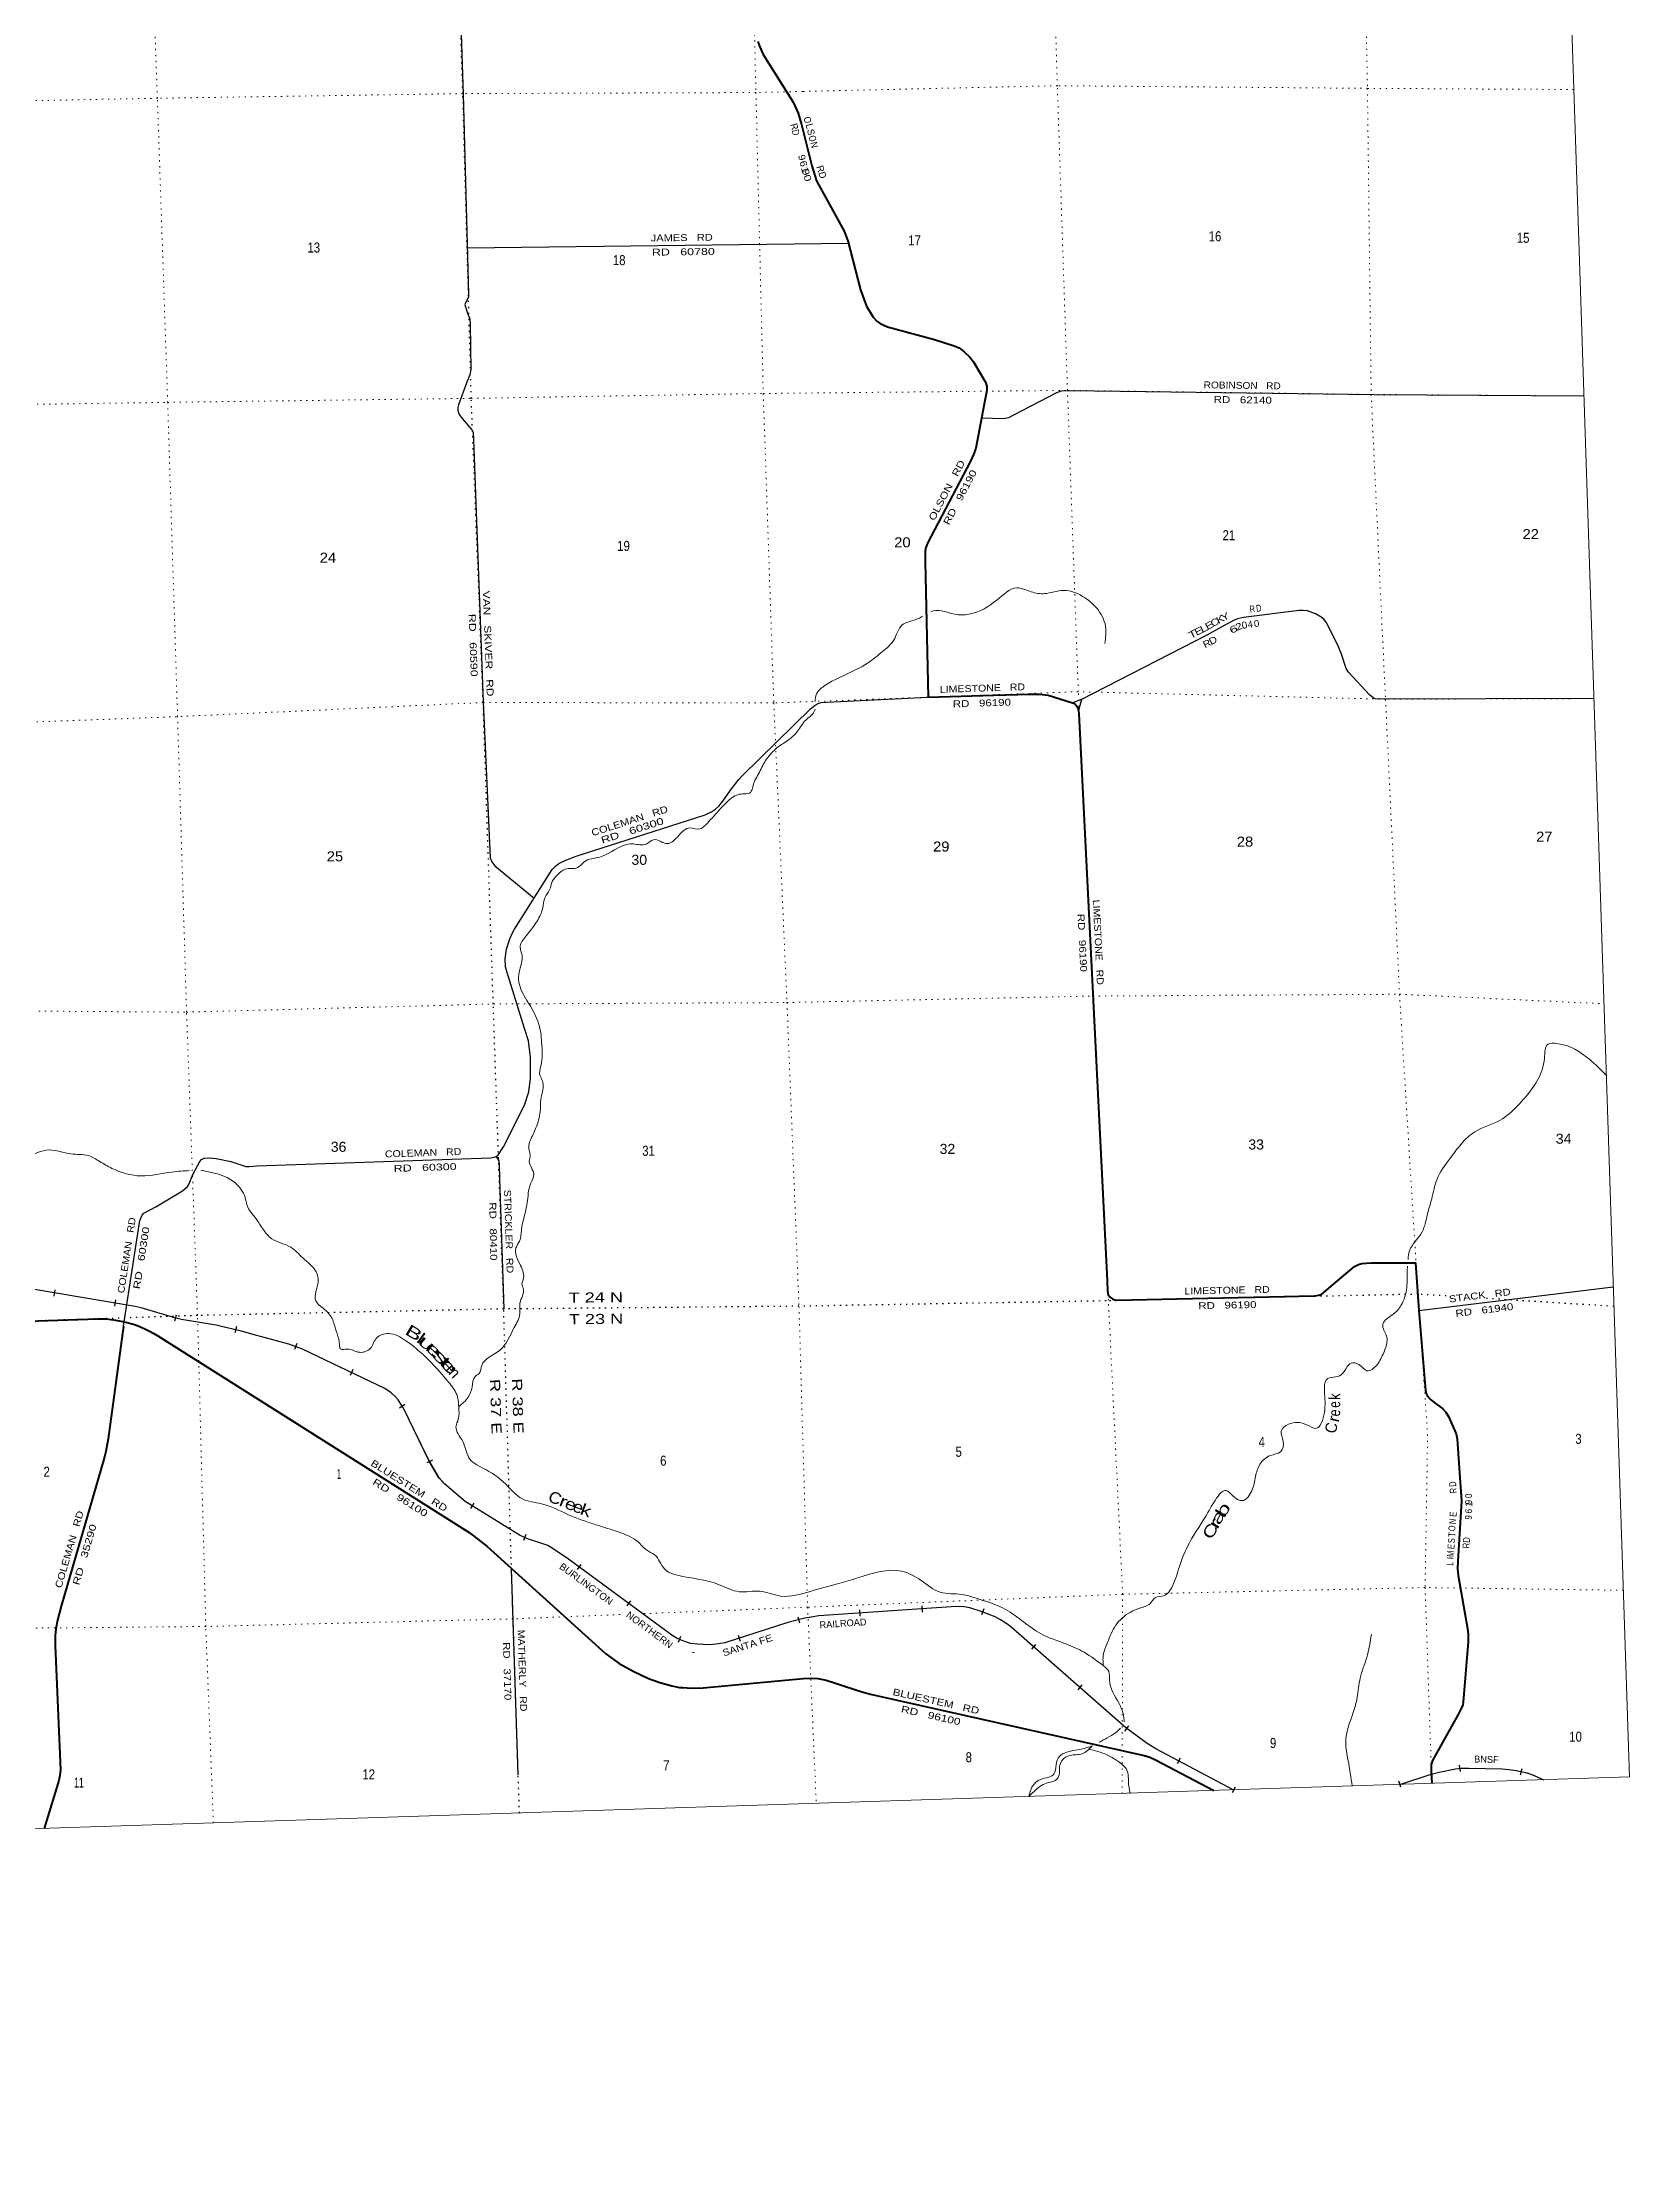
# Model space of a CAD drawing. Header units: feet. Extents: x 493183 to 745759, y 5472 to 195788.
# Drawn here: x 718104 to 745759, y 5472 to 42535 of the extents above; entities that cross this region are included whole.
import ezdxf
from ezdxf.enums import TextEntityAlignment as Align

# ---------------------------------------------------------------- set-up
doc = ezdxf.new("R2010")
doc.units = ezdxf.units.FT
doc.header["$LTSCALE"] = 70
doc.linetypes.add('DOTTED', pattern=[1.5, 0.3, -1.2])
for name, color, linetype, lineweight in [('26', 7, 'Continuous', 40), ('27', 7, 'Continuous', 13), ('29', 7, 'Continuous', 25), ('34', 7, 'Continuous', 25), ('39', 7, 'Continuous', 13), ('4', 7, 'Continuous', 13), ('6', 7, 'DOTTED', 25), ('7', 7, 'DOTTED', 13)]:
    doc.layers.add(name, color=color, linetype=linetype, lineweight=lineweight)
doc.layers.add('30', color=7, linetype='Continuous')
doc.layers.add('41', color=7, linetype='Continuous')

msp = doc.modelspace()

# ---------------------------------------------------------------- linework, layer by layer
at = {"layer": '26'}
for points in [[(730566.69, 42556), (730597.53, 42471.4), (730664.89, 42327.41), (731183.94, 41495.84), (731272.83, 41305.24), (731331.8, 41105.59), (731508.59, 40387.69), (731591.69, 40128.36), (732074.02, 39249.21), (732136.08, 39077.88), (732359.59, 38226.46), (732465.62, 37943.69), (732580.88, 37747.92), (732644.84, 37681.2), (732700.48, 37636.67), (732828.25, 37578.69), (733645.46, 37359.78), (733991.61, 37250.27), (734080.19, 37213.6), (734163.64, 37146.79), (734261.98, 37055.6), (734330.54, 36974.22), (734406.28, 36834.58), (734538.3, 36619.2), (734558.64, 36540.02), (734558.64, 36470.43), (734533.77, 36328.74), (734370.69, 35468.56), (734336.1, 35368.21), (734275.54, 35237.6), (733524.55, 33813.64), (733496.04, 33734.36), (733486.93, 33671.28), (733484.98, 33485.74), (733537.12, 31125.91)], [(733537.12, 31125.91), (734679.3, 31162.15), (735307.13, 31181.48), (735471.34, 31181.48), (735630.71, 31162.15), (736052.45, 31026.47), (736085.78, 31015), (736102.47, 31001.08), (736124.73, 30976.03), (736149.76, 30920.37), (736165.23, 30844.73), (736654.62, 20955.79)], [(736654.62, 20955.79), (736662.07, 20774.36), (736676.96, 20712.37), (736707.79, 20671.04), (736757.63, 20637.21), (736812.16, 20622.07), (740269.36, 20696.13), (740346.01, 20705.41), (740399.33, 20726.64), (740440.58, 20758.29), (740595.43, 20890.38), (740969.84, 21207.18), (741035.86, 21239.82), (741097.13, 21257.76), (741259.9, 21271.21), (742032.2, 21270.85), (742086.12, 20438.98)], [(714406, 20485.29), (715580.74, 20202.6), (715652.3, 20196.24), (715736.81, 20191.41), (715961.36, 20191.41), (716127.96, 20196.24), (719060.36, 20295.3)], [(742086.12, 20438.98), (742205.93, 19045.28), (742216.62, 18992.16), (742233.31, 18958.76), (742247.69, 18939.81), (742291.72, 18891.96), (742351.64, 18842.45), (742504.5, 18728.56), (742558.77, 18669.29), (742605.69, 18592.8), (742736.79, 18293.53), (742757.57, 18202.69), (742776.07, 17947.27), (742806.88, 17440.25), (742831.52, 17120.52), (742765.32, 16072.02), (742761.82, 15936.01), (742773.48, 15824.32), (742936.91, 14900.35), (742945.41, 14796.21), (742946.49, 14670.84), (742862.45, 13613.68), (742853.62, 13570.13), (742834.15, 13514.46), (742774.81, 13399.1), (742392.42, 12713.1), (742329.28, 12597.33), (742313.98, 12563.93), (742303.86, 12526.72), (742305.69, 12409.85), (742314.74, 12197.41)], [(719516.4, 20168.73), (719246.4, 18202.7), (719206.7, 17980.05), (719180.38, 17864.78), (718426.82, 15289.35), (718366.17, 15045.42), (718338.08, 14892.87), (718326.05, 14768.42), (718323.65, 14598.8), (718414.8, 12434.08), (718408.29, 12339.62), (718389.6, 12249.37), (718131.37, 11415.42)], [(719060.36, 20295.3), (719075.25, 20294.5), (719212.47, 20292.88), (719342.86, 20278.39), (719502.21, 20249.4), (719644.67, 20215.58), (719707.45, 20193.84), (719808.86, 20157.6), (719912.68, 20109.28), (719970.63, 20080.29), (720041.06, 20041.71), (720115.43, 19997.37), (725539.27, 16572.62), (725845.39, 16332.76), (727918.07, 14457.9), (728152.45, 14287.53), (728395.58, 14153.15), (728664.28, 14025.89), (728859, 13959.09), (729070.41, 13897.86), (729203.93, 13872.81), (729259.56, 13870.02), (729415.33, 13858.89), (729613.97, 13866.86), (731359.59, 14029.45), (731496.04, 14034.25), (731612.87, 14028.68), (731757.51, 14000.85), (731922.45, 13947.27), (732366.54, 13800.68), (732530.82, 13755.91), (732659.16, 13725.69), (737301.64, 12683.79), (737398.76, 12656.47), (737497.59, 12607.61), (738518.81, 12072.95)]]:
    msp.add_lwpolyline(points, dxfattribs=at)
at = {"layer": '29'}
for p, q in [((725506.42, 38959.57), (732149.38, 39041.16)), ((736209.47, 31084.6), (736160.08, 30897.41)), ((742086.12, 20438.98), (745477.03, 20855.01)), ((726393.65, 12347.49), (726279.27, 15940.29))]:
    msp.add_line(p, q, dxfattribs=at)
for points in [[(725258.87, 46904.65), (725431.42, 41628.13), (725529.09, 38153.11), (725526.63, 38100.65), (725473.95, 37999.98), (725463.68, 37966.26), (725472.07, 37928.46), (725512.31, 37817.8), (725551.82, 37722.67), (725558.9, 37629.86), (725568.61, 36836.51), (725552.78, 36742.41), (725500.77, 36615.6), (725350.36, 36221.24), (725339.02, 36175.88), (725340.32, 36128.14), (725350.36, 36086.85), (725367.14, 36053.25), (725415.54, 35985.55), (725587.14, 35787.79), (725606.38, 35746.66), (725617.19, 35613.4), (725782.06, 31045.76), (725906.29, 28329.84), (725933.75, 28256.32), (725987.53, 28187.45), (726668.97, 27627.92)], [(734470.22, 35993.56), (734843.16, 35985.64), (734940.86, 36004.03), (735042.05, 36050.97), (735778.99, 36439.32), (735864.24, 36466.01), (735995.04, 36472.98), (741304.58, 36399.78), (744964.45, 36376.03)], [(745138.6, 31102.75), (741385.51, 31093.51), (741324.74, 31100.75), (741295.36, 31117.55), (741228.04, 31170.76), (740863.06, 31562.73), (740824.47, 31626.69), (740741.61, 31875.9), (740674.18, 32033.11), (740473.29, 32435.29), (740434.95, 32486.69), (740388.78, 32524.49), (740285.31, 32582.07), (740149.54, 32629.49), (740073.99, 32637.89), (740005.86, 32638.99), (739033.09, 32514), (738930.82, 32495.08), (738871.04, 32469.63), (738707.25, 32381.77), (738395.55, 32208.46), (736209.47, 31084.6), (736052.45, 31026.47)], [(719516.4, 20168.73), (719801.9, 22009.71), (719839.48, 22103.61), (719871.99, 22137.14), (720077.41, 22247.05), (720540.4, 22523.59), (720632.59, 22598.89), (720662.12, 22649.59), (720721.9, 22811.68), (720843.02, 23035.65), (720876.17, 23069.57), (720918.14, 23094.77), (721013.72, 23102.02), (721132.2, 23090.57), (721384.03, 23034.12), (721646.29, 22950.4), (721703.01, 22947.77), (721838.92, 22963.08), (725914.64, 23099.44), (725992.49, 23117.87), (726035.94, 23139.92), (726139.36, 23292.7), (726502.86, 24019.04), (726575.88, 24249.71), (726609.46, 24489.1), (726605.26, 24854.48), (726573.44, 25140.61), (726505.95, 25352.03), (726193.95, 26347.51), (726173.81, 26429.47), (726164.57, 26570.1), (726191.62, 26734.57), (726240.12, 26901.89), (726277.9, 26985.88), (726326.51, 27086.05), (726983.09, 28124.96), (727041.79, 28184.92), (727104.21, 28229.95), (727222.27, 28285.72), (727403.63, 28355.2), (729653.66, 29075.96), (729761.53, 29127.79), (729832.89, 29173.99), (729891.65, 29228.58), (729961.3, 29314.41), (730108.73, 29533.24), (730235.81, 29694.76), (730305.83, 29769.9), (731486.56, 30923.22), (731570.5, 30990.42), (731620.86, 31015.62), (731675.43, 31032.42), (731771.96, 31040.82), (733537.12, 31125.91)], [(726007.52, 23125.5), (726057.09, 23049.9), (726061.02, 22977.68), (726067.05, 22738.5), (726140.66, 20465.67)]]:
    msp.add_lwpolyline(points, dxfattribs=at)
at = {"layer": '34'}
for p, q in [((718318.22, 20801.24), (718299.88, 20692.16)), ((719376.02, 20626), (719357.68, 20516.92)), ((720430.78, 20361.5), (720405.77, 20253.75)), ((721483.82, 20158.76), (721457.36, 20051.36)), ((722533.24, 19863.27), (722497.64, 19758.55)), ((723511.53, 19409.99), (723464.05, 19310.09)), ((724418.16, 18799.35), (724325.44, 18739.05)), ((724899.03, 17834.05), (724799.67, 17785.45)), ((725617.38, 17083.66), (725559.17, 16989.61)), ((726529.02, 16535.54), (726484.38, 16434.34)), ((727483.5, 16013.99), (727418.02, 15924.84)), ((728349.16, 15381.3), (728283.67, 15292.16)), ((732341.81, 15223.6), (732349.42, 15113.25)), ((733425.21, 15295.67), (733432.82, 15185.32)), ((734505.98, 15238.78), (734466.32, 15135.52)), ((731268.52, 15103.34), (731295.99, 14996.2)), ((729221.12, 14759.82), (729180.02, 14657.13)), ((730227.43, 14784.91), (730261.17, 14679.57)), ((735410.14, 14622.3), (735337, 14539.32)), ((736216.24, 13915.3), (736143.1, 13832.32)), ((737026.28, 13199.64), (736960.92, 13110.4)), ((737928.99, 12640.67), (737877.41, 12542.82)), ((741776.3, 12130.9), (741741.7, 12235.96)), ((742813.4, 12405.85), (742799.5, 12515.58)), ((743862.63, 12349.97), (743886.71, 12457.92)), ((738888.26, 12131.99), (738836.67, 12034.14))]:
    msp.add_line(p, q, dxfattribs=at)
for points in [[(738863.77, 12083.18), (737505.52, 12799.25), (737351.52, 12893.79), (736980.21, 13165.7), (734973.92, 14933.99), (734871.69, 15005.33), (734799.3, 15048.78), (734702.81, 15101.89), (734478.3, 15188.13), (734263.54, 15261.27), (734162.28, 15275.73), (734025.36, 15282.32), (731631.43, 15117.28), (731499.21, 15096.97), (731388.19, 15077.65), (731091.48, 15001.59), (729996.34, 14650.82), (729842.72, 14623.44), (729726.7, 14613.77), (729515.81, 14623.38), (729398.04, 14637.95), (729282, 14676.65), (729161.16, 14725.01), (729070.32, 14780.54), (727267.3, 16105.06), (727004.77, 16285.77), (726908.31, 16343.69), (726839.86, 16367.16), (726570.34, 16454.79), (726429.13, 16517.07), (725468.99, 17111.29), (725108.34, 17417.81), (725012.39, 17523.02), (724850.08, 17803.92), (724393.94, 18736.45), (724300.08, 18880.78), (724247.03, 18943.49), (724179.53, 19006.21), (724068.97, 19081.71), (722631.99, 19764.66), (722525.8, 19808.13), (722398.1, 19851.54), (721753.44, 20027.15), (721569.71, 20078.69), (721246.84, 20158.21), (721129.11, 20184.97), (720523.03, 20284.03), (720409.58, 20310.37), (719825.12, 20486.98), (719715.99, 20510.81), (714377.17, 21408.65)], [(741758.18, 12182.41), (742302.85, 12361.77), (742441.01, 12394.45), (742726, 12452.45), (742821.47, 12464.54), (742960.3, 12466.66), (743540.3, 12450.48), (743654.72, 12442.79), (743783.98, 12423.45), (743973.63, 12381.15), (744067.89, 12348.5), (744269.55, 12263.93)]]:
    msp.add_lwpolyline(points, dxfattribs=at)
at = {"layer": '34', "lineweight": 13}
for points in [[(738864.28, 12084.15), (737506.06, 12800.21), (737352.13, 12894.7), (736980.9, 13166.56), (734974.6, 14934.86), (734872.29, 15006.25), (734799.85, 15049.73), (734703.27, 15102.89), (734478.67, 15189.16), (734263.8, 15262.34), (734162.38, 15276.83), (734025.35, 15283.42), (731631.31, 15118.37), (731499.03, 15098.06), (731387.96, 15078.73), (731091.18, 15002.65), (729996.07, 14651.89), (729842.58, 14624.53), (729726.68, 14614.87), (729515.9, 14624.48), (729398.28, 14639.03), (729282.38, 14677.68), (729161.65, 14726), (729070.93, 14781.45), (727267.94, 16105.96), (727005.37, 16286.7), (726908.78, 16344.69), (726840.21, 16368.2), (726570.73, 16455.82), (726429.64, 16518.05), (725469.64, 17112.18), (725109.11, 17418.6), (725013.28, 17523.67), (724851.05, 17804.44), (724394.9, 18736.99), (724300.96, 18881.44), (724247.83, 18944.25), (724180.22, 19007.07), (724069.52, 19082.67), (722632.43, 19765.67), (722526.19, 19809.16), (722398.42, 19852.59), (721753.73, 20028.21), (721569.99, 20079.75), (721247.09, 20159.28), (721129.32, 20186.05), (720523.24, 20285.11), (720409.86, 20311.43), (719825.4, 20488.05), (719716.2, 20511.89), (714377.35, 21409.73)], [(741758.52, 12181.37), (742303.15, 12360.71), (742441.25, 12393.38), (742726.18, 12451.36), (742821.55, 12463.44), (742960.29, 12465.56), (743540.25, 12449.38), (743654.6, 12441.7), (743783.78, 12422.37), (743973.33, 12380.09), (744067.5, 12347.47), (744269.12, 12262.92)]]:
    msp.add_lwpolyline(points, dxfattribs=at)
at = {"layer": '39'}
for points in [[(736616.54, 32062.07), (736628.43, 32362.68), (736476.96, 32676.9), (736272.83, 32856.66), (735894.98, 32987.27), (735566.5, 32931.82), (735334.22, 32963.68), (735080.84, 33031.23), (734732.53, 32818.03), (734278.25, 32579.74), (734027.08, 32566.74), (733622.9, 32630.11), (733582.52, 32615.74)], [(733439.19, 32537.69), (733364.93, 32498.02), (733086.3, 32385.51), (732934.68, 32117.3), (732744.77, 31924.62), (732478.78, 31717.74), (731721.06, 31317.88), (731591.94, 31183.31), (731568.87, 31052.47)], [(731568.61, 30917.12), (731545.13, 30865.14), (731405.09, 30729.85), (731259.61, 30533.24), (731128.42, 30400.63), (730931.83, 30266), (730686.87, 29991.38), (730566.32, 29764.35), (730503.27, 29641.68), (730423.84, 29456.09), (730303.48, 29442.68), (730197.46, 29419.59), (729992.48, 29262.77), (729740.44, 28987.75), (729634.78, 28878.01), (729565.62, 28831.76), (729384.05, 28848.9), (729190.48, 28716.58), (728989.08, 28575.97), (728749.78, 28643.91), (728623.08, 28567.85), (728397.66, 28569.67), (728225.35, 28542.73), (727818.33, 28342.02), (727541, 28255.75), (727426.97, 28157.87), (727212.38, 28131.77), (727076.34, 28029.26), (726986.93, 27913.92), (726940.58, 27769.55), (726865.53, 27644.54), (726816.86, 27437.63), (726704.68, 27198.73), (726531.96, 26966.22), (726426.72, 26767.82), (726460.57, 26633.73), (726410.31, 26338.11), (726405.05, 26162.63), (726544.57, 25844.04), (726753.2, 25426.61), (726802.01, 25113.57), (726787.17, 24700.02), (726775.83, 24526.39), (726797.09, 24484.66), (726825.82, 24390.74), (726789.09, 24115.64), (726776.72, 23905.7), (726702, 23621.49), (726603.46, 23399.09), (726576.44, 23283.47), (726602.3, 23147.15), (726587.19, 23037.9), (726665.74, 22814.36), (726609.89, 22649.58), (726550.68, 22313.4), (726450.98, 21839.05), (726416, 21646.63), (726354.75, 21532.08), (726433.56, 21225.92), (726478.65, 20975.25), (726458.24, 20912.21), (726485.29, 20806.15), (726423.32, 20570.66), (726422.47, 20381.2), (726324.31, 20144.7), (726067.64, 19744.61), (725758.96, 19480.12), (725714.4, 19343.86), (725645.41, 19291.56), (725588.2, 19102.56), (725522.51, 18929.44), (725356.01, 18763.6)], [(714709.39, 25269.95), (714915.44, 25201.58), (715140.22, 25002.24), (715452.52, 24619.92), (715578.27, 24363.43), (715725.44, 24206.28), (715892.35, 24136.33), (716221.2, 24105.13), (716576.02, 23933.58), (716860.72, 23677.46), (717134.6, 23302.14), (717266.5, 23261.45), (717488.65, 23158.78), (717643.44, 23090.51), (718016.96, 23191.54), (718220.95, 23237.5), (718597.15, 23167.3), (718905.77, 23139.58), (719099.71, 23038.14), (719314.31, 22917.11), (719821.01, 22784.03), (720356.37, 22853.27), (720667.16, 22877.96)], [(745355.94, 24543.76), (745067.1, 24813.25), (744493.99, 25093.63), (744341.39, 25081.34), (744277.69, 24835.72), (744161.05, 24465.71), (743801.59, 23998.28), (743506.38, 23756.33), (743063.17, 23554.62), (742827.57, 23340.51), (742621.55, 23074.83), (742405.67, 22728.27), (742312.49, 22383.09), (742237.39, 22112.97), (742147.02, 21812.2), (741926.73, 21479.62), (741900.8, 21328.85)], [(720861.31, 22884.16), (721449.89, 22673.96), (721634.22, 22409.01), (721668.24, 22268.88), (721808.8, 22059.15), (721943, 21861.34), (722100.61, 21690.37), (722428.63, 21542.26), (722638.96, 21356.63), (722870.99, 21113.16), (722905.89, 20940.81), (722866.68, 20609.21), (722992.97, 20479.7), (723148.73, 20302.63), (723219.08, 20084.91), (723274.75, 19888.95), (723298.11, 19770.7), (723412.89, 19767.83), (723625.72, 19711.25), (723816.98, 19781.03), (723928.64, 19965.5), (724133.92, 20037.69), (724437.16, 19913.08), (724781.05, 19626.35), (725160.53, 19215.66), (725307.12, 19006.1), (725349.02, 18872.23), (725356.01, 18763.6)], [(741890.19, 21209.81), (741887.08, 21164.14), (741877.75, 20843.44), (741777.72, 20528.3), (741635.18, 20369.18), (741462.59, 20205.19), (741464.58, 20132.69), (741526.69, 19995.36), (741464.86, 19681.27), (741337.89, 19468.16), (741205.27, 19387.91), (741043.34, 19496.28), (740909.75, 19524.83), (740734.3, 19318.44), (740480.98, 19236.86), (740444.27, 19034.31), (740442.35, 18663.44), (740293.01, 18385.22), (740132.29, 18449.29), (739818.18, 18456.72), (739690.69, 18336.3), (739723.69, 18159.86), (739682.29, 17981.37), (739499.07, 17911.81), (739320.13, 17759.73), (739243.42, 17548.02), (739177.82, 17298.32), (739007.46, 17126.33), (738877.07, 17185.19), (738706.82, 17303.41), (738588.77, 17205.43), (738413.46, 16920.44), (738089.94, 16389.52), (737916.09, 15977.61), (737796.61, 15637.75), (737644.3, 15468.28), (737494.32, 15433.89), (737408.5, 15334.78), (737219.63, 15250.95), (737056.58, 15179.93), (736805.22, 14953.3), (736662.52, 14653.1), (736588.21, 14427.35), (736584.72, 14334.54), (736587.18, 14252.78)], [(725356.01, 18763.6), (725349.96, 18543.77), (725309.14, 18417.69), (725426.95, 18156.94), (725550, 17852.01), (725828.69, 17668.27), (726221.22, 17368.78), (726456.28, 17161.67), (726798.79, 17072.41), (727268.83, 16881.88), (727746.47, 16707.68), (728152.53, 16575.84), (728481.1, 16407.59), (728629.84, 16266.61), (728768.99, 16181.79), (728940.65, 15938.66), (729288.5, 15801.17), (729896.01, 15660.8), (730245.43, 15539.48), (730607.36, 15549.51), (730963.83, 15464.66), (731486.8, 15545.64), (731996, 15688.72), (732329.36, 15786.63), (733074.86, 15897.96), (733415.39, 15734.08), (733746.91, 15531.65), (734128.31, 15491.83), (734357.34, 15431.67), (734886.02, 15230.67), (735509.4, 14804.56), (735938.72, 14631.04), (736254.63, 14484.61), (736591.05, 14250.08)], [(740929.08, 12151.49), (740855.83, 12600.75), (740814.78, 12924.08), (740940.07, 13419.29), (741015.01, 13695.44), (741066.12, 14033.41), (741181.08, 14391.29), (741262.38, 14802.65)], [(736591.05, 14250.08), (736684.34, 14149.88), (736696.36, 14005.11), (736864.66, 13590.59), (736952.97, 13304.84), (736952.96, 13269.37)], [(736889.81, 13159.31), (736867.01, 13137.21), (736584.33, 12952.03), (736517.99, 12916.64)], [(736398.51, 12853.76), (736220.59, 12714.23), (736008.07, 12686.18), (735883.27, 12614.2), (735828.04, 12499.81), (735820.11, 12348.45), (735752.39, 12249.84), (735632.63, 12214.28), (735511.24, 12164.56), (735414.76, 12087.32), (735291.57, 11967.31)], [(736402.05, 12854.8), (736204.26, 12796.41), (735946.2, 12740.89), (735825.42, 12669.03), (735767.12, 12520.3), (735729.19, 12362.05), (735642.15, 12307.24), (735494.76, 12267.73), (735354.68, 12150.15), (735324.53, 12088.96), (735294.61, 11970.28)], [(736329.61, 12800.44), (736653.72, 12696), (736835.7, 12590.19), (737013.92, 12401.66), (737026.82, 12232.71), (737057.79, 12022.44)]]:
    msp.add_spline(points, degree=3, dxfattribs=at)
at = {"layer": '4'}
msp.add_lwpolyline([(493183.04, 189004.41), (524001.53, 189703.99), (554819.03, 190445.97), (585635.48, 191230.33), (616450.81, 192057.09), (647264.99, 192926.23), (678077.93, 193837.75), (708889.59, 194791.66), (739699.91, 195787.95), (745759.19, 12310.89), (714696.49, 11306.43), (683632.43, 10344.71), (652567.07, 9425.72), (621500.49, 8549.46), (590432.73, 7715.93), (559363.85, 6925.15), (528293.91, 6177.1), (497222.97, 5471.78)], close=True, dxfattribs=at)
at = {"layer": '6'}
msp.add_line((745488.39, 20511.08), (743198.71, 20653.71), dxfattribs=at)
for points in [[(726415.88, 11680.38), (726301.88, 15070.26), (726140.66, 20465.67), (725958.77, 25779.46), (725782.71, 31037.23), (725575.22, 36335.09), (725427.75, 41645.54), (725260.53, 46875.97), (724991.25, 53483.33)], [(742566.96, 20693.06), (742072.18, 20723.88), (736638.35, 20607.67), (731286.4, 20513.87), (726140.66, 20465.67), (720805.14, 20352.61), (715482.07, 20174.48), (714415.63, 20180.99)]]:
    msp.add_lwpolyline(points, dxfattribs=at)
at = {"layer": '7'}
for points in [[(736917.22, 12020.61), (736927.22, 15494.77), (736678.23, 20620.86), (736409.47, 25924.15), (736153.5, 31220.15), (735965.16, 36473.83), (735789.27, 41773.09), (735634.28, 47038.95), (735415.55, 53887.3)], [(740867.84, 54057.97), (741087.95, 47046.77), (741193.06, 41737.33), (741257.66, 36397.79), (741507.59, 31092.11), (741752.01, 25950.78), (742075.13, 20689.7), (742241.82, 18275.95), (742198.03, 15612.52), (742314.74, 12197.41)], [(730191.74, 53663.58), (730408.85, 46982.8), (730536.35, 41663.91), (730663.82, 36419.58), (730847.65, 31027.67), (731077.12, 25806.32), (731286.4, 20513.87), (731438, 15270.21), (731587.41, 11847.31)], [(721080.54, 11509.38), (720949.48, 14933.41), (720805.14, 20352.61), (720614.12, 25639.51), (720457.13, 30786.29), (720285, 36265.17), (720105.71, 41564.5), (719916.06, 46826.01), (719646.01, 53284.89)], [(731351.59, 41683.36), (730536.35, 41663.91), (725428.96, 41645.54), (720105.71, 41564.5), (714804.31, 41462.03), (713727.42, 41408.48)], [(744788.09, 41716.4), (741193.06, 41737.33), (735789, 41783.16), (731351.59, 41683.36)], [(713913.34, 36052.23), (714964.84, 36186.37), (720285, 36265.17), (725575.22, 36335.09), (730663.82, 36419.58), (735968.78, 36473.83), (741262.49, 36402.62), (744964.45, 36376.03)], [(745138.6, 31102.75), (741506.98, 31092.11), (736151.09, 31222.56), (730847.65, 31027.67), (725780.3, 31034.81), (720436.96, 30787.75), (715168.26, 30593.48), (714086.55, 30579.32)], [(714245.54, 25555.56), (715310.98, 25674.04), (720614.12, 25639.51), (725966.76, 25781.69), (731077.12, 25806.32), (736409.47, 25919.31), (741752.01, 25950.78), (745314.2, 25785.63)], [(745651.75, 15564.16), (742198.03, 15612.52), (736927.22, 15494.77), (731438, 15270.21), (728520.87, 15154.54)], [(728168.11, 15140.55), (726304.29, 15066.64), (720949.48, 14933.41), (715622.46, 14884.64), (714583.54, 14875.63)]]:
    msp.add_lwpolyline(points, dxfattribs=at)

# ---------------------------------------------------------------- texts
at = {"layer": '27'}
for s, rotation, width, p in [('O', 286.455, 0.9, (731378.77, 41169.91)), ('R', 286.455, 0.95, (731149, 41053.73)), ('D', 283.834, 0.9, (731173.24, 40954.89)), ('L', 283.834, 1.1, (731413.58, 41061.82)), ('O', 283.834, 0.85, (731465.3, 40849.21)), ('N', 283.834, 0.9, (731495.25, 40739.65)), ('9', 283.834, 1.1, (731281.01, 40517.27)), ('6', 283.834, 1.15, (731307.44, 40409.91)), ('9', 287.768, 1.2, (731351.22, 40258.26)), ('0', 287.768, 1.3, (731380.78, 40155.93)), ('D', 94.407, 0.7, (742738.3, 17419.16)), ('R', 94.407, 0.7, (742747.02, 17306.11)), ('9', 90.407, 0.8, (743014.25, 17102.19)), ('0', 90.407, 0.9, (743016.12, 17210.93)), ('O', 86.387, 0.7, (742725, 16640.41)), ('N', 86.387, 0.7, (742737.01, 16760.2)), ('E', 86.387, 0.75, (742746.5, 16884.77)), ('9', 86.387, 0.85, (743011.91, 16830.06)), ('6', 86.387, 0.9, (743016.49, 16940.4)), ('E', 86.387, 0.75, (742710.65, 16321.84)), ('S', 86.387, 0.75, (742717.44, 16424.58)), ('T', 86.387, 0.9, (742724.74, 16530.6)), ('L', 88.526, 0.8, (742691.94, 16026.86)), ('M', 86.387, 0.7, (742703.03, 16196.38))]:
    msp.add_text(s, height=120, rotation=rotation, dxfattribs=dict(at, width=width)).set_placement(p, align=Align.CENTER)
for s, rotation, p in [('S', 283.834, (731437.62, 40959.23)), ('1', 283.834, (731332.85, 40306.71)), ('R', 287.768, (731605.17, 40315.65)), ('D', 287.768, (731639.77, 40207.67)), ('1', 86.387, (743021.52, 17059.82)), ('I', 86.387, (742696.51, 16121.22))]:
    msp.add_text(s, height=120, rotation=rotation, dxfattribs=at).set_placement(p, align=Align.CENTER)
for s, rotation, width, p in [('OLSON   RD', 62.193, 1.25, (733645.06, 34192.21)), ('RD   96190', 62.193, 1.3, (733899.08, 34116.51)), ('LIMESTONE   RD', 1.817, 1.15, (733741.71, 31202.44)), ('RD   96190', 1.817, 1.25, (733968.41, 30949.5)), ('LIMESTONE   RD', 272.833, 1.15, (736405.89, 27596.08)), ('RD   96190', 272.833, 1.25, (736139.98, 27351.22)), ('LIMESTONE   RD', 1.227, 1.15, (738005.17, 20717.64)), ('RD   96190', 1.227, 1.25, (738245.59, 20462.54)), ('BLUESTEM   RD', 327.731, 1.25, (723810.33, 17747.11)), ('RD   96100', 327.731, 1.35, (723842.79, 17420.62)), ('COLEMAN   RD', 73.691, 1.2, (718432.6, 15593.25)), ('RD   35290', 73.691, 1.35, (718740.64, 15643.96)), ('RD', 86.387, 0.85, (742969.49, 16290.47)), ('BLUESTEM   RD', 347.351, 1.25, (732911.63, 13740.77)), ('RD   96100', 347.351, 1.3, (733057.06, 13441.02))]:
    msp.add_text(s, height=120, rotation=rotation, dxfattribs=dict(at, width=width)).set_placement(p)
at = {"layer": '30'}
for s, rotation, width, p in [('JAMES   RD', 0.704, 1.2, (728704.08, 39068.85)), ('ROBINSON   RD', 359.21, 1.1, (738337.83, 36510.69)), ('VAN   SKIVER   RD', 272.243, 1.3, (725775.1, 32979.81)), ('COLEMAN   RD', 17.762, 1.2, (727690.22, 28704.03)), ('COLEMAN   RD', 1.916, 1.15, (724071.94, 23106.73)), ('RD   60300', 1.916, 1.35, (724225.96, 22854.19)), ('STRICKLER   RD', 271.855, 1.15, (726145.72, 22543.21)), ('COLEMAN   RD', 81.185, 1.15, (719526.47, 20734.24)), ('STACK   RD', 6.995, 1.2, (742621.17, 20577.91)), ('MATHERLY   RD', 271.823, 1.15, (726383.21, 14875.46))]:
    msp.add_text(s, height=120, rotation=rotation, dxfattribs=dict(at, width=width)).set_placement(p)
for s, rotation, width, p in [('RD   60780', 0.704, 1.35, (729272.08, 38828.32)), ('RD   62140', 359.21, 1.25, (739019.4, 36249.21)), ('R', 7.322, 0.75, (739194.4, 32605.3)), ('D', 7.322, 0.75, (739306.87, 32619.75)), ('RD   60590', 272.067, 1.35, (725548.73, 32030.73)), ('T', 27.208, 1.45, (738172.89, 32172.7)), ('E', 27.208, 1.25, (738275, 32225.19)), ('L', 27.208, 1.45, (738368.26, 32273.14)), ('E', 29.075, 1.3, (738464.99, 32327.17)), ('C', 29.075, 1.2, (738559.55, 32379.74)), ('K', 29.075, 1.25, (738655.77, 32433.23)), ('Y', 28.21, 1.3, (738741.89, 32479.03)), ('6', 28.21, 1.55, (738886.89, 32259.13)), ('2', 23.061, 1.3, (738974.57, 32305.08)), ('0', 10.481, 1.1, (739059.87, 32325.73)), ('4', 7.322, 0.95, (739157.14, 32338.38)), ('0', 7.322, 1.05, (739269.13, 32352.77)), ('R', 27.208, 1.15, (738423.19, 32009.03)), ('D', 29.075, 1.2, (738530.98, 32066.37)), ('RD   60300', 17.762, 1.4, (728400.24, 28747.5)), ('RD   80410', 271.067, 1.25, (725898.72, 21818.16)), ('RD   60300', 81.185, 1.35, (719884.36, 21346.84)), ('RD   61940', 6.995, 1.25, (743238.13, 20390.43)), ('RD   37170', 271.569, 1.25, (726141.52, 14152.21))]:
    msp.add_text(s, height=120, rotation=rotation, dxfattribs=dict(at, width=width)).set_placement(p, align=Align.CENTER)
at = {"layer": '34'}
for s, rotation, width, p in [('BURLINGTON', 323.699, 1.05, (727542.93, 15626.75)), ('NORTHERN', 323.699, 1.05, (728646.28, 14828.08)), ('-', 353.699, 1.15, (729440.61, 14434.53)), ('SANTA FE', 17.76, 1.15, (730407.12, 14549.36))]:
    msp.add_text(s, height=120, rotation=rotation, dxfattribs=dict(at, width=width)).set_placement(p, align=Align.CENTER)
for s, rotation, p in [('RAILROAD', 3.944, (732057.86, 14927.79)), ('BNSF', 358.402, (743264.94, 12558.21))]:
    msp.add_text(s, height=120, rotation=rotation, dxfattribs=at).set_placement(p, align=Align.CENTER)
at = {"layer": '41'}
for s, rotation, width, p in [('B', 329.01, 1.6, (724524.44, 19965.71)), ('l', 324.375, 1.45, (724641.86, 19875.59)), ('u', 320.676, 1.95, (724735.87, 19789.84)), ('e', 316.706, 1.95, (724857.89, 19679.55)), ('s', 313.953, 2.3, (724958.96, 19571.23)), ('t', 313.953, 1.95, (725050.66, 19476.28)), ('e', 311.524, 1.9, (725114.33, 19403.55)), ('k', 88.982, 0.85, (740720.96, 18938.16)), ('r', 77.484, 1.15, (740700.49, 18531.67)), ('e', 85.41, 0.8, (740716.74, 18648.62)), ('e', 92.186, 0.75, (740718.26, 18804.74)), ('C', 79.236, 0.95, (740660.72, 18377.48)), ('C', 337.672, 1.15, (726998.48, 17081.51)), ('r', 338.198, 1.4, (727146.58, 17023.5)), ('e', 338.198, 1.25, (727273.28, 16971.39)), ('e', 339.76, 1.2, (727406.51, 16920.65)), ('k', 339.76, 1.35, (727540.81, 16864.14)), ('b', 58.484, 1.6, (738758.51, 16914.7)), ('C', 58.803, 1.35, (738537.94, 16543.77)), ('r', 58.803, 1.7, (738613.91, 16677.78)), ('a', 58.484, 1.65, (738672.5, 16789.93))]:
    msp.add_text(s, height=200, rotation=rotation, dxfattribs=dict(at, width=width)).set_placement(p, align=Align.CENTER)
msp.add_text('m', height=200, rotation=311.524, dxfattribs=at).set_placement((725186.81, 19322.33), align=Align.CENTER)
at = {"layer": '6', "width": 1.35}
for s, rotation, p in [('T 24 N', 0.537, (727746.66, 20580.72)), ('T 23 N', 0.537, (727750.08, 20205.29)), ('R 37 E', 271.712, (725916.46, 18761.24)), ('R 38 E', 271.712, (726299.25, 18771.82))]:
    msp.add_text(s, height=175, rotation=rotation, dxfattribs=at).set_placement(p, align=Align.CENTER)
at = {"layer": '7'}
for s, width, p in [('13', 0.85, (722830.67, 38875.29)), ('17', 0.85, (733298.84, 38999.92)), ('16', 0.85, (738536.68, 39072.41)), ('15', 0.85, (743905.51, 39045.1)), ('18', 0.85, (728153.85, 38655.92)), ('19', 0.85, (728228.22, 33676.31)), ('20', 1.1, (733089.08, 33738.74)), ('21', 0.85, (738778.85, 33862.48)), ('22', 1.1, (744038.94, 33881.47)), ('24', 1.1, (723077.65, 33471.56)), ('29', 1.1, (733765.7, 28437.48)), ('28', 1.1, (739059.42, 28523.18)), ('27', 1.1, (744275.24, 28609.48)), ('25', 1.1, (723199.71, 28267.25)), ('30', 1.05, (728502.95, 28206.2)), ('36', 1.05, (723263.16, 23204.96)), ('33', 1.05, (739253.29, 23245.61)), ('34', 1.05, (744611.49, 23345.91)), ('31', 0.85, (728665.7, 23136.01)), ('32', 1.05, (733873.91, 23168.66)), ('4', 0.85, (739351.3, 18063.23)), ('3', 0.85, (744870.46, 18116.06)), ('6', 0.85, (728922.06, 17736.29)), ('5', 0.85, (734070.02, 17890.84)), ('2', 0.85, (718175.46, 17543.05)), ('1', 0.4, (723269.74, 17505.08)), ('9', 0.85, (739549.26, 12816.82)), ('10', 0.85, (744820.27, 12926.51)), ('8', 0.85, (734245.84, 12567.18)), ('11', 0.65, (718738.47, 12126.84)), ('12', 0.85, (723787.92, 12269.33)), ('7', 0.85, (728973.7, 12425.21))]:
    msp.add_text(s, height=175, dxfattribs=dict(at, width=width)).set_placement(p, align=Align.CENTER)

doc.saveas('drawing.dxf')
